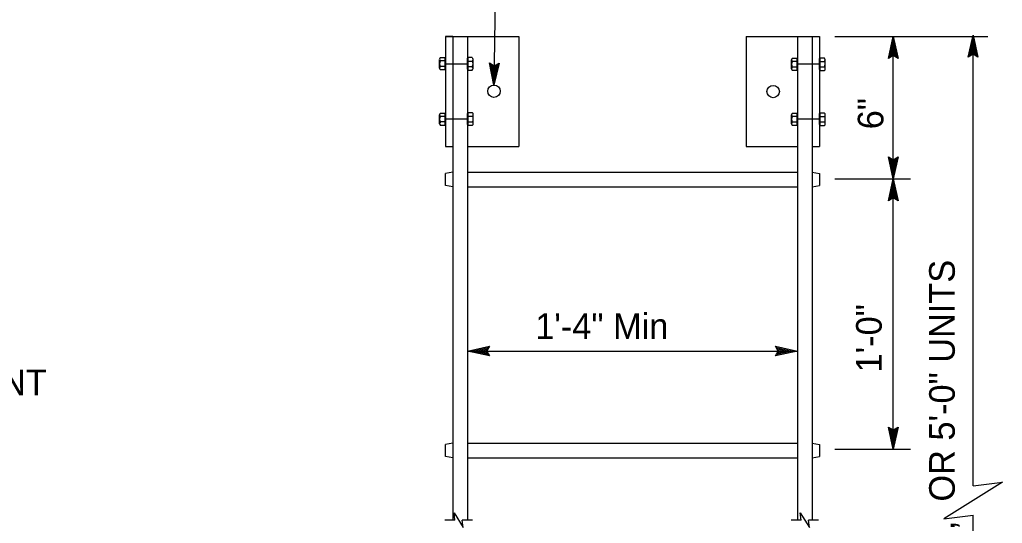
# Model space of a CAD drawing. Extents: x -894 to 866, y -472 to 714.
# Drawn here: x -99.8 to 168.3, y 423.7 to 561.2 of the extents above; entities that cross this region are included whole.
import ezdxf

# ---------------------------------------------------------------- set-up
doc = ezdxf.new("R2010")
doc.units = 0
for name, color, linetype in [('56 Stage 3 Anno', 7, 'Continuous'), ('57 Undefined', 7, 'Continuous'), ('60 Nongeo Data', 7, 'Continuous')]:
    doc.layers.add(name, color=color, linetype=linetype)

msp = doc.modelspace()

# ---------------------------------------------------------------- linework, layer by layer
at = {"layer": '56 Stage 3 Anno'}
for p, q in [((30.07, 577.85), (29.6, 543.36)), ((122.54, 556.6), (164.3, 556.6)), ((137.2, 550.6), (138.54, 556.6)), ((137.56, 550.81), (138.54, 555.22)), ((138.54, 517.79), (138.54, 556.6)), ((138.54, 556.6), (138.54, 556.6)), ((138.54, 556.6), (139.87, 550.6)), ((138.54, 555.21), (139.51, 550.83)), ((158.94, 550.97), (160.28, 556.97)), ((159.3, 551.19), (160.28, 555.59)), ((160.28, 556.97), (160.28, 556.97)), ((160.28, 556.97), (161.61, 550.97)), ((160.28, 435.84), (160.28, 556.97)), ((160.29, 555.58), (161.25, 551.2)), ((137.92, 551.05), (138.54, 553.83)), ((138.26, 551.22), (138.54, 552.45)), ((138.54, 553.83), (139.17, 551.01)), ((138.54, 552.45), (138.81, 551.24)), ((159.66, 551.42), (160.28, 554.21)), ((160, 551.6), (160.28, 552.83)), ((160.28, 554.21), (160.91, 551.38)), ((160.28, 552.83), (160.55, 551.62)), ((138.54, 551.4), (137.2, 550.6)), ((137.2, 550.6), (137.2, 550.6)), ((139.87, 550.6), (138.54, 551.4)), ((139.87, 550.6), (139.87, 550.6)), ((160.28, 551.77), (158.94, 550.97)), ((158.94, 550.97), (158.94, 550.97)), ((161.61, 550.97), (160.28, 551.77)), ((161.61, 550.97), (161.61, 550.97)), ((29.6, 543.36), (28.35, 549.38)), ((28.35, 549.38), (28.35, 549.38)), ((28.35, 549.38), (29.67, 548.56)), ((29.61, 544.75), (28.7, 549.14)), ((29.64, 546.12), (29.05, 548.96)), ((29.66, 547.5), (29.4, 548.72)), ((31.02, 549.34), (29.6, 543.36)), ((30.66, 549.13), (29.62, 544.74)), ((30.3, 548.9), (29.64, 546.12)), ((29.95, 548.73), (29.66, 547.5)), ((29.67, 548.56), (31.02, 549.34)), ((31.02, 549.34), (31.02, 549.34)), ((29.6, 543.36), (29.6, 543.36)), ((138.54, 517.79), (137.21, 523.79)), ((137.21, 523.79), (137.21, 523.79)), ((137.21, 523.79), (138.54, 522.99)), ((138.54, 519.18), (137.57, 523.56)), ((138.54, 520.55), (137.92, 523.38)), ((138.54, 521.93), (138.28, 523.14)), ((138.54, 522.99), (139.88, 523.79)), ((139.88, 523.79), (138.54, 517.79)), ((139.53, 523.57), (138.54, 519.17)), ((139.17, 523.34), (138.54, 520.55)), ((138.82, 523.16), (138.54, 521.93)), ((139.88, 523.79), (139.88, 523.79)), ((122.54, 517.79), (143.21, 517.79)), ((137.2, 511.79), (138.54, 517.79)), ((138.54, 444.02), (138.54, 517.79)), ((138.54, 517.79), (138.54, 517.79)), ((138.54, 517.79), (138.54, 517.79)), ((138.54, 517.79), (139.87, 511.79)), ((137.56, 512.01), (138.54, 516.41)), ((137.92, 512.24), (138.54, 515.03)), ((138.54, 516.4), (139.51, 512.02)), ((138.54, 515.03), (139.17, 512.2)), ((138.54, 512.59), (137.2, 511.79)), ((138.26, 512.42), (138.54, 513.65)), ((138.54, 513.65), (138.81, 512.44)), ((139.87, 511.79), (138.54, 512.59)), ((137.2, 511.79), (137.2, 511.79)), ((139.87, 511.79), (139.87, 511.79)), ((22.36, 470.76), (28.36, 472.09)), ((28.36, 472.09), (27.56, 470.76)), ((28.36, 472.09), (28.36, 472.09)), ((107.16, 470.76), (106.36, 472.1)), ((106.36, 472.1), (106.36, 472.1)), ((106.36, 472.1), (112.36, 470.76)), ((22.36, 470.76), (112.36, 470.76)), ((28.36, 469.42), (22.36, 470.76)), ((22.36, 470.76), (22.36, 470.76)), ((28.14, 469.78), (23.74, 470.76)), ((23.75, 470.77), (28.12, 471.73)), ((25.12, 470.76), (27.95, 471.39)), ((27.91, 470.14), (25.12, 470.76)), ((26.5, 470.76), (27.71, 471.03)), ((27.73, 470.48), (26.5, 470.76)), ((27.56, 470.76), (28.36, 469.42)), ((28.36, 469.42), (28.36, 469.42)), ((112.36, 470.76), (106.36, 469.43)), ((106.36, 469.43), (107.16, 470.76)), ((106.36, 469.43), (106.36, 469.43)), ((106.57, 471.75), (110.98, 470.76)), ((110.97, 470.76), (106.59, 469.79)), ((109.6, 470.76), (106.77, 470.14)), ((106.81, 471.39), (109.6, 470.76)), ((106.98, 471.04), (108.21, 470.76)), ((108.21, 470.76), (107.01, 470.5)), ((112.36, 470.76), (112.36, 470.76)), ((138.54, 444.02), (137.21, 450.02)), ((137.21, 450.02), (137.21, 450.02)), ((137.21, 450.02), (138.54, 449.22)), ((138.54, 445.41), (137.57, 449.78)), ((138.54, 446.78), (137.92, 449.61)), ((138.54, 448.16), (138.28, 449.37)), ((138.54, 449.22), (139.88, 450.02)), ((139.88, 450.02), (138.54, 444.02)), ((139.53, 449.8), (138.54, 445.4)), ((139.17, 449.57), (138.54, 446.78)), ((138.82, 449.39), (138.54, 448.16)), ((139.88, 450.02), (139.88, 450.02)), ((122.54, 444.02), (143.21, 444.02)), ((138.54, 444.02), (138.54, 444.02)), ((160.28, 433.97), (160.28, 444.97)), ((160.28, 414.97), (160.28, 425.97))]:
    msp.add_line(p, q, dxfattribs=at)
msp.add_lwpolyline([(160.28, 433.97), (168.28, 434.97), (152.28, 424.97), (160.28, 425.97)], dxfattribs=at)
at = {"layer": '60 Nongeo Data'}
for p, q in [((18.36, 556.6), (16.36, 556.6)), ((16.36, 556.6), (16.36, 526.6)), ((16.36, 556.6), (36.36, 556.6)), ((18.36, 556.6), (18.36, 424.59)), ((22.36, 556.6), (22.36, 424.59)), ((36.36, 556.6), (36.36, 526.6)), ((98.36, 556.6), (98.36, 526.6)), ((98.36, 556.6), (118.36, 556.6)), ((112.36, 556.6), (112.36, 424.58)), ((116.36, 556.6), (116.36, 424.58)), ((116.36, 556.6), (118.36, 556.6)), ((118.36, 556.6), (118.36, 526.6)), ((14.76, 547.93), (14.76, 550.37)), ((16.26, 549.92), (14.98, 549.92)), ((14.99, 550.86), (16.26, 550.86)), ((16.26, 550.86), (16.26, 547.49)), ((16.31, 550.7), (16.26, 550.7)), ((16.31, 547.7), (16.31, 550.7)), ((22.37, 547.67), (22.37, 550.67)), ((22.37, 550.67), (22.42, 550.67)), ((22.42, 550.83), (22.42, 547.45)), ((23.69, 550.83), (22.42, 550.83)), ((22.42, 549.89), (23.7, 549.89)), ((23.92, 547.9), (23.92, 550.33)), ((110.77, 547.78), (110.77, 550.22)), ((112.27, 549.77), (110.99, 549.77)), ((111, 550.71), (112.27, 550.71)), ((112.27, 550.71), (112.27, 547.34)), ((112.33, 550.55), (112.27, 550.55)), ((112.33, 547.55), (112.33, 550.55)), ((118.4, 547.56), (118.4, 550.56)), ((118.4, 550.56), (118.46, 550.56)), ((118.46, 550.72), (118.46, 547.34)), ((119.73, 550.72), (118.46, 550.72)), ((118.46, 549.78), (119.74, 549.78)), ((119.96, 547.79), (119.96, 550.23)), ((16.26, 548.42), (15, 548.42)), ((16.26, 547.49), (15, 547.49)), ((16.31, 547.7), (16.26, 547.7)), ((16.36, 549.1), (22.36, 549.1)), ((22.37, 547.67), (22.42, 547.67)), ((22.42, 548.39), (23.68, 548.39)), ((22.42, 547.45), (23.68, 547.45)), ((112.27, 548.27), (111.02, 548.27)), ((112.27, 547.34), (111.02, 547.34)), ((112.33, 547.55), (112.27, 547.55)), ((112.36, 549.1), (118.36, 549.1)), ((118.4, 547.56), (118.46, 547.56)), ((118.46, 548.28), (119.72, 548.28)), ((118.46, 547.34), (119.72, 547.34)), ((14.76, 532.79), (14.76, 535.23)), ((16.26, 534.78), (14.98, 534.78)), ((14.99, 535.72), (16.26, 535.72)), ((16.26, 535.72), (16.26, 532.34)), ((16.31, 535.56), (16.26, 535.56)), ((16.31, 532.56), (16.31, 535.56)), ((16.36, 534.1), (22.36, 534.1)), ((22.39, 532.63), (22.39, 535.63)), ((22.39, 535.63), (22.45, 535.63)), ((22.45, 535.79), (22.45, 532.42)), ((23.72, 535.79), (22.45, 535.79)), ((22.45, 534.86), (23.73, 534.86)), ((23.95, 532.86), (23.95, 535.3)), ((110.77, 532.76), (110.77, 535.2)), ((112.27, 534.75), (110.99, 534.75)), ((111, 535.69), (112.27, 535.69)), ((112.27, 535.69), (112.27, 532.32)), ((112.33, 535.53), (112.27, 535.53)), ((112.33, 532.53), (112.33, 535.53)), ((112.36, 534.1), (118.36, 534.1)), ((118.41, 532.55), (118.41, 535.55)), ((118.41, 535.55), (118.46, 535.55)), ((118.46, 535.71), (118.46, 532.34)), ((119.73, 535.71), (118.46, 535.71)), ((118.46, 534.78), (119.74, 534.78)), ((119.96, 532.78), (119.96, 535.22)), ((16.26, 533.28), (15, 533.28)), ((16.26, 532.34), (15, 532.34)), ((16.31, 532.56), (16.26, 532.56)), ((22.39, 532.63), (22.45, 532.63)), ((22.45, 533.36), (23.7, 533.36)), ((22.45, 532.42), (23.7, 532.42)), ((112.27, 533.25), (111.02, 533.25)), ((112.27, 532.32), (111.02, 532.32)), ((112.33, 532.53), (112.27, 532.53)), ((118.41, 532.55), (118.46, 532.55)), ((118.46, 533.28), (119.72, 533.28)), ((118.46, 532.34), (119.72, 532.34)), ((16.36, 526.6), (18.36, 526.6)), ((22.36, 526.6), (36.36, 526.6)), ((98.36, 526.6), (112.36, 526.6)), ((116.36, 526.6), (118.36, 526.6)), ((18.36, 519.6), (16.36, 519.25)), ((16.36, 515.95), (16.36, 519.25)), ((22.36, 519.6), (112.36, 519.6)), ((116.36, 519.6), (118.36, 519.25)), ((118.36, 519.25), (118.36, 515.95)), ((18.36, 515.6), (16.36, 515.95)), ((22.36, 515.6), (112.36, 515.6)), ((116.36, 515.6), (118.36, 515.95)), ((18.36, 445.6), (16.36, 445.25)), ((16.36, 441.95), (16.36, 445.25)), ((22.36, 445.6), (112.36, 445.6)), ((116.36, 445.6), (118.36, 445.25)), ((118.36, 445.25), (118.36, 441.95)), ((18.36, 441.6), (16.36, 441.95)), ((22.36, 441.6), (112.36, 441.6)), ((116.36, 441.6), (118.36, 441.95)), ((18.95, 424.59), (16.2, 424.59)), ((23.7, 424.59), (20.95, 424.59)), ((113.42, 424.58), (110.67, 424.58)), ((118.17, 424.58), (115.42, 424.58))]:
    msp.add_line(p, q, dxfattribs=at)
for points in [[(18.95, 424.59), (18.7, 426.59), (21.2, 422.59), (20.95, 424.59)], [(113.42, 424.58), (113.17, 426.58), (115.67, 422.58), (115.42, 424.58)]]:
    msp.add_lwpolyline(points, dxfattribs=at)
for centre in [(29.6, 541.67), (105.76, 541.57)]:
    msp.add_circle(centre, 1.69, dxfattribs=at)
for centre, radius, start, end in [((16.04, 549.18), 1.29, 144.6075, 216.3126), ((15.34, 550.39), 0.585, 127.2379, 233.506), ((23.34, 550.36), 0.585, 306.494, 52.7621), ((22.64, 549.15), 1.29, 323.6874, 35.3925), ((111.36, 550.25), 0.585, 127.2379, 233.506), ((112.06, 549.03), 1.29, 144.6075, 216.3126), ((119.37, 550.25), 0.585, 306.494, 52.7621), ((118.67, 549.04), 1.29, 323.6874, 35.3925), ((15.32, 547.95), 0.567, 124.0211, 235.2349), ((23.36, 547.91), 0.567, 304.7651, 55.9789), ((111.33, 547.8), 0.567, 124.0211, 235.2349), ((119.4, 547.8), 0.567, 304.7651, 55.9789), ((16.04, 534.04), 1.29, 144.6075, 216.3126), ((15.34, 535.25), 0.585, 127.2379, 233.506), ((22.66, 534.12), 1.29, 323.6874, 35.3925), ((23.36, 535.33), 0.585, 306.494, 52.7621), ((111.36, 535.23), 0.585, 127.2379, 233.506), ((112.06, 534.01), 1.29, 144.6075, 216.3126), ((119.38, 535.25), 0.585, 306.494, 52.7621), ((118.68, 534.03), 1.29, 323.6874, 35.3925), ((15.32, 532.81), 0.567, 124.0211, 235.2349), ((23.39, 532.88), 0.567, 304.7651, 55.9789), ((111.33, 532.78), 0.567, 124.0211, 235.2349), ((119.4, 532.8), 0.567, 304.7651, 55.9789)]:
    msp.add_arc(centre, radius, start, end, dxfattribs=at)

# ---------------------------------------------------------------- texts
at = {"layer": '57 Undefined'}
for s, p in [('6"', (135.83, 531.28)), ('2\'-0", 3\'-0", 4\'-0",  OR 5\'-0" UNITS', (155.31, 355.57)), ('1\'-0"', (135.37, 464.92))]:
    msp.add_text(s, height=7, rotation=90, dxfattribs=at).set_placement(p)
for s, p in [('1\'-4" Min', (40.85, 474.05)), ('LONGITUDINAL REINFORCEMENT', (-245.82, 458.72))]:
    msp.add_text(s, height=7, dxfattribs=at).set_placement(p)

doc.saveas('drawing.dxf')
